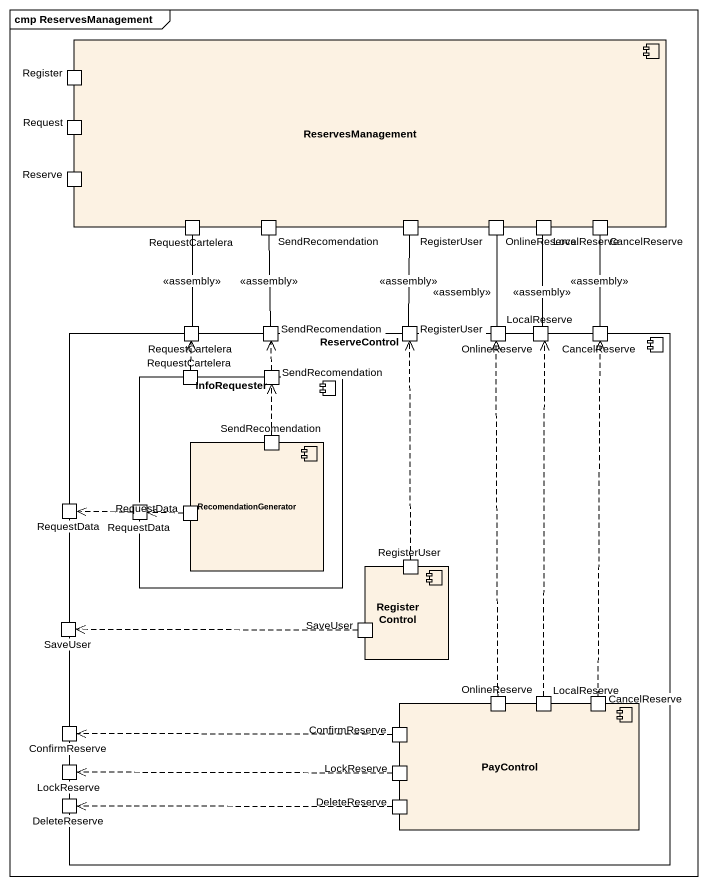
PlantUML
@startuml
mainframe cmp ReservesManagement
component ReservesManagement {
  port Register
  port Request
  port Reserve
  port RequestCartelera
  port SendRecomendation
  port RegisterUser
  port OnlineReserve
  port LocalReserve
  port CancelReserve
}
component ReserveControl {
  port "RequestCartelera" as RequestCartelera_2
  port "SendRecomendation" as SendRecomendation_2
  port "RegisterUser" as RegisterUser_2
  port "OnlineReserve" as OnlineReserve_2
  port "LocalReserve" as LocalReserve_2
  port "CancelReserve" as CancelReserve_2
  component InfoRequester {
    port "RequestCartelera" as RequestCartelera_3
    port "SendRecomendation" as SendRecomendation_3
    component RecomendationGenerator {
      port "SendRecomendation" as SendRecomendation_4
      port "RequestData" as RequestData_3
    }
    port "RequestData" as RequestData_2
  }
  port RequestData
  component RegisterControl {
    port "RegisterUser" as RegisterUser_3
    port "SaveUser" as SaveUser_2
  }
  port SaveUser
  component PayControl {
    port "OnlineReserve" as OnlineReserve_3
    port "LocalReserve" as LocalReserve_3
    port "CancelReserve" as CancelReserve_3
    port "ConfirmReserve" as ConfirmReserve_2
    port "LockReserve" as LockReserve_2
    port "DeleteReserve" as DeleteReserve_2
  }
  port ConfirmReserve
  port LockReserve
  port DeleteReserve
}
RequestCartelera_2 -up- RequestCartelera : <<assembly>>
SendRecomendation_2 -up- SendRecomendation : <<assembly>>
RegisterUser_2 -up- RegisterUser : <<assembly>>
OnlineReserve_2 -up- OnlineReserve : <<assembly>>
LocalReserve_2 -up- LocalReserve : <<assembly>>
CancelReserve_2 -up- CancelReserve : <<assembly>>
RequestCartelera_3 .up.> RequestCartelera_2
SendRecomendation_3 .up.> SendRecomendation_2
SendRecomendation_4 .up.> SendRecomendation_3
RequestData_2 .left.> RequestData
RequestData_3 .left.> RequestData_2
RegisterUser_3 .up.> RegisterUser_2
SaveUser_2 .left.> SaveUser
OnlineReserve_3 .up.> OnlineReserve_2
LocalReserve_3 .up.> LocalReserve_2
CancelReserve_3 .up.> CancelReserve_2
ConfirmReserve_2 .left.> ConfirmReserve
LockReserve_2 .left.> LockReserve
DeleteReserve_2 .left.> DeleteReserve
@enduml
